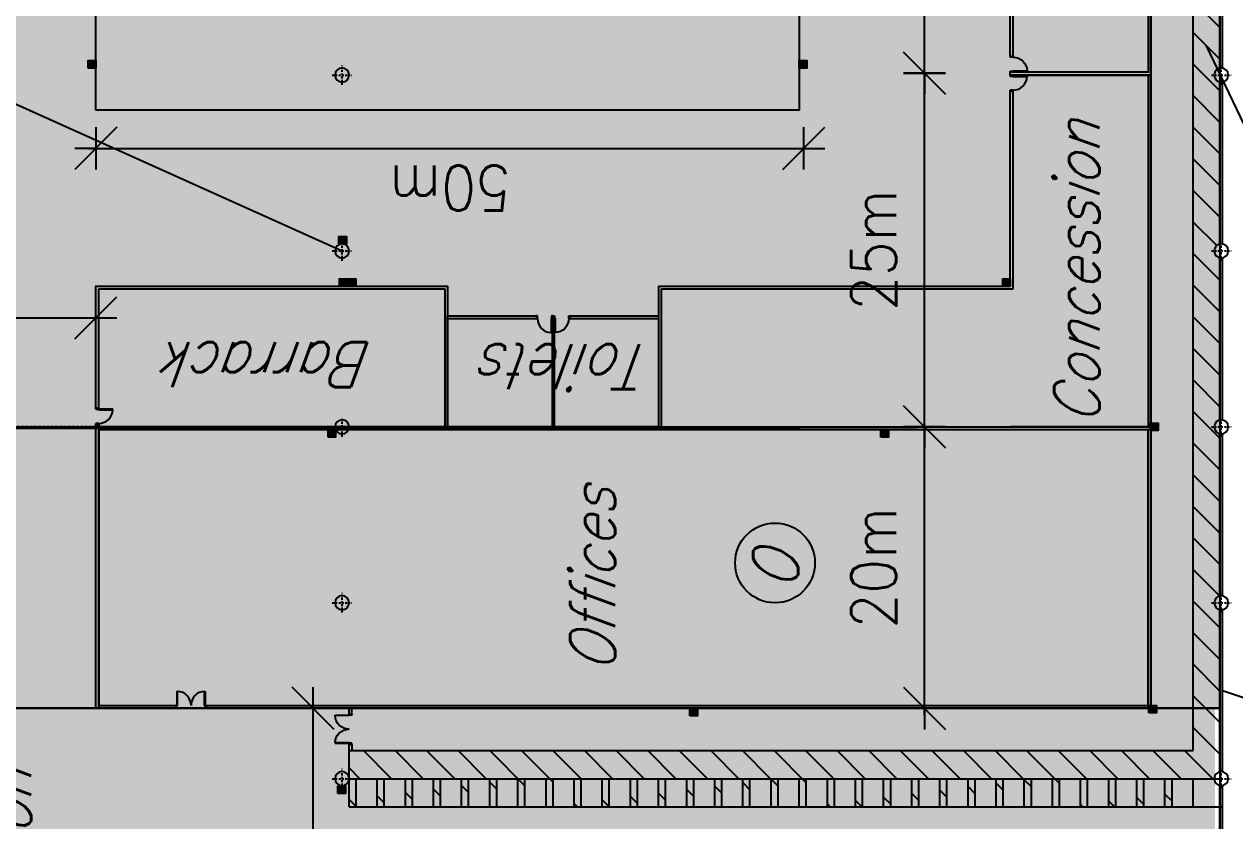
# Model space of a CAD drawing. Header units: millimetres. Extents: x -1 to 12300, y -1929 to 2470.
# Drawn here: x 7251.3 to 7337.4, y -1264.7 to -1208.1 of the extents above; entities that cross this region are included whole.
import ezdxf

# ---------------------------------------------------------------- set-up
doc = ezdxf.new("R2010")
doc.units = ezdxf.units.MM
doc.linetypes.add('DASHDOTBERNUZ', pattern=[0.8, 0.4, -0.2, 0, -0.2])
doc.linetypes.add('HIDDENBERNUZ', pattern=[0.3, 0.2, -0.1])
doc.layers.get('0').update_dxf_attribs({"color": 250})
for name, color, linetype in [('01A', 250, 'HIDDENBERNUZ'), ('01C', 250, 'Continuous'), ('01cotes', 200, 'Continuous'), ('01TXT', 250, 'Continuous'), ('01TXTINCENDIext', 7, 'Continuous'), ('01TXTINCENDIman', 7, 'Continuous'), ('01TXTmaterial', 31, 'Continuous'), ('05CPIL', 250, 'Continuous'), ('0Terminal', 250, 'Continuous'), ('_coberta', 7, 'Continuous'), ('espais terminal', 9, 'Continuous')]:
    doc.layers.add(name, color=color, linetype=linetype)
doc.layers.add('TR-AUX-OFICINES', color=9, linetype='Continuous', plot=False)
doc.styles.add('_FERROS', font='romans.shx', dxfattribs={"width": 0.9})
doc.styles.add('_PEGATINES', font='romans.shx', dxfattribs={"width": 0.9, "oblique": 20})
doc.dimstyles.new('_100PS1500', dxfattribs={"dimtxt": 3.2, "dimasz": 3, "dimexe": 0.18, "dimexo": 0.0625, "dimgap": 2, "dimtad": 1, "dimrnd": 0.01, "dimzin": 12, "dimdsep": 46, "dimtxsty": '_FERROS', "dimblk": 'OBLIQUE', "dimcen": 0.09, "dimdle": 0.5, "dimse1": 1, "dimse2": 1, "dimclrt": 7, "dimadec": 0, "dimazin": 0, "dimtfac": 1, "dimtix": 1, "dimtmove": 2, "dimatfit": 3, "dimldrblk": 'OBLIQUE', "dimfxl": 1, "dimtvp": 0.882353, "dimtolj": 1, "dimtzin": 0, "dimarcsym": 0})

# ---------------------------------------------------------------- blocks, each defined once
blk = doc.blocks.new('_Oblique')
for p, q in [((0, -0.5), (0, 0.5)), ((0, 0), (0.5, 0))]:
    blk.add_line(p, q)
at = {"layer": '01C', "color": 7, "linetype": 'ByBlock', "lineweight": -2}
blk.add_line((-0.5, -0.5), (0.5, 0.5), dxfattribs=at)
blk = doc.blocks.new('*D85')
at = {"layer": '01cotes', "color": 0, "lineweight": -2, "transparency": 16777216}
blk.add_line((7255.89, -1216.94), (7307.221, -1216.94), dxfattribs=at)
at = {"layer": 'DEFPOINTS', "color": 0, "transparency": 16777216}
for p in [(7256.39, -1216.94), (7306.721, -1216.94), (7306.721, -1216.94)]:
    blk.add_point(p, dxfattribs=at)
at = {"layer": '01cotes', "color": 0, "lineweight": -2, "transparency": 16777216, "xscale": 3, "yscale": 3, "zscale": 3, "rotation": 180}
blk.add_blockref('_Oblique', (7256.39, -1216.94), dxfattribs=at)
at = {"layer": '01cotes', "color": 0, "lineweight": -2, "transparency": 16777216, "xscale": 3, "yscale": 3, "zscale": 3}
blk.add_blockref('_Oblique', (7306.721, -1216.94), dxfattribs=at)
at = {"layer": '01cotes', "color": 7, "transparency": 16777216, "insert": (7281.556, -1219.763), "char_height": 3.2, "attachment_point": 5, "rotation": 180, "style": '_FERROS'}
blk.add_mtext('\\A1;50m', dxfattribs=at)
blk = doc.blocks.new('*D86')
at = {"layer": '01cotes', "color": 0, "lineweight": -2, "transparency": 16777216}
blk.add_line((7315.291, -1212.094), (7315.291, -1161.131), dxfattribs=at)
at = {"layer": 'DEFPOINTS', "color": 0, "transparency": 16777216}
for p in [(7315.291, -1161.631), (7315.291, -1161.631), (7315.291, -1211.594)]:
    blk.add_point(p, dxfattribs=at)
at = {"layer": '01cotes', "color": 0, "lineweight": -2, "transparency": 16777216, "xscale": 3, "yscale": 3, "zscale": 3}
for p, rotation in [((7315.291, -1161.631), 90), ((7315.291, -1211.594), 270)]:
    blk.add_blockref('_Oblique', p, dxfattribs=dict(at, rotation=rotation))
at = {"layer": '01cotes', "color": 7, "transparency": 16777216, "insert": (7311.691, -1186.612), "char_height": 3.2, "attachment_point": 5, "rotation": 90, "style": '_FERROS'}
blk.add_mtext('\\A1;50m', dxfattribs=at)
blk = doc.blocks.new('portadoble')
at = {"layer": '01C'}
for p, q in [((0, -0.2), (0, 0)), ((0, 0), (0.075, 0)), ((0.075, 0), (0.075, -0.2)), ((2.075, 0), (2.075, -0.2)), ((2.15, 0), (2.075, 0)), ((2.15, -0.2), (2.15, 0)), ((0.075, -0.2), (0, -0.2)), ((0.075, -1.2), (0.075, -0.2)), ((0.075, -0.2), (0.108, -0.2)), ((0.108, -0.2), (0.108, -1.2)), ((2.042, -0.2), (2.042, -1.2)), ((2.075, -0.2), (2.042, -0.2)), ((2.075, -1.2), (2.075, -0.2)), ((2.075, -0.2), (2.15, -0.2)), ((0.108, -1.2), (0.075, -1.2)), ((2.042, -1.2), (2.075, -1.2))]:
    blk.add_line(p, q, dxfattribs=at)
for centre, start, end in [((0.074, -0.2), 271.91919, 359.97816), ((2.076, -0.2), 180.02186, 268.08082)]:
    blk.add_arc(centre, 1.001, start, end, dxfattribs=at)
blk = doc.blocks.new('Porta')
at = {"layer": '01C'}
for p, q in [((0, 1.075), (0, 1)), ((0.2, 1.075), (0, 1.075)), ((0, 1), (0.2, 1)), ((0.2, 1), (0.2, 1.075)), ((0, 0.033), (-1, 0.033)), ((-1, 0.033), (-1, 0)), ((-1, 0), (0, 0)), ((0, 0), (0, 0.033)), ((0, 0), (0, -0.075)), ((0.2, 0), (0, 0)), ((0.2, -0.075), (0.2, 0)), ((0, -0.075), (0.2, -0.075))]:
    blk.add_line(p, q, dxfattribs=at)
blk.add_arc((0, -0.001), 1.001, 90.02186, 178.08082, dxfattribs=at)
blk = doc.blocks.new('A$C35032282')
at = {"layer": '01C'}
for p, q in [((-0.075, 7.895), (0.075, 7.895)), ((-7.5, 7.695), (-1.113, 7.695)), ((-0.075, 7.695), (0.075, 7.695)), ((-0.075, 7.695), (-0.075, 0)), ((0.075, 7.695), (0.075, 0)), ((1.113, 7.695), (7.5, 7.695))]:
    blk.add_line(p, q, dxfattribs=at)
for points in [[(1.113, 7.895), (7.5, 7.895), (7.5, 0), (-7.5, 0), (-7.5, 7.895), (-1.113, 7.895)], [(-0.075, 7.895), (0.075, 7.895)], [(-0.075, 7.695), (0.075, 7.695)]]:
    blk.add_lwpolyline(points, dxfattribs=at)
at = {"layer": '01C', "rotation": 89.99998887030172}
blk.add_blockref('Porta', (-0.113, 7.695), dxfattribs=at)
at = {"layer": '01C', "xscale": -1, "rotation": 269.9999888699887}
blk.add_blockref('Porta', (0.113, 7.695), dxfattribs=at)
at = {"layer": '01TXT', "style": '_PEGATINES', "oblique": 20, "width": 0.9}
blk.add_text('Toilets', height=3.2, rotation=180, dxfattribs=at).set_placement((7.116, 5.87))
blk = doc.blocks.new('_PIL0')
at = {"color": 3, "linetype": 'DASHDOTBERNUZ', "ltscale": 0.4}
for p, q in [((0.7, 0), (-0.7, 0)), ((0, -0.7), (0, 0.7))]:
    blk.add_line(p, q, dxfattribs=at)
blk.add_circle((0, 0), 0.5)
blk = doc.blocks.new('*D202')
at = {"layer": '01cotes', "color": 0, "lineweight": -2, "transparency": 16777216}
blk.add_line((7215.89, -1228.982), (7256.89, -1228.982), dxfattribs=at)
at = {"layer": 'DEFPOINTS', "color": 0, "transparency": 16777216}
for p in [(7216.39, -1228.982), (7256.39, -1228.982), (7256.39, -1228.982)]:
    blk.add_point(p, dxfattribs=at)
at = {"layer": '01cotes', "color": 0, "lineweight": -2, "transparency": 16777216, "xscale": 3, "yscale": 3, "zscale": 3, "rotation": 180}
blk.add_blockref('_Oblique', (7216.39, -1228.982), dxfattribs=at)
at = {"layer": '01cotes', "color": 0, "lineweight": -2, "transparency": 16777216, "xscale": 3, "yscale": 3, "zscale": 3}
blk.add_blockref('_Oblique', (7256.39, -1228.982), dxfattribs=at)
at = {"layer": '01cotes', "color": 7, "transparency": 16777216, "insert": (7236.39, -1232.582), "char_height": 3.2, "attachment_point": 5, "rotation": 180, "style": '_FERROS'}
blk.add_mtext('\\A1;40m', dxfattribs=at)
blk = doc.blocks.new('*D207')
at = {"layer": '01cotes', "color": 0, "lineweight": -2, "transparency": 16777216}
blk.add_line((7315.291, -1237.231), (7315.291, -1211.094), dxfattribs=at)
at = {"layer": 'DEFPOINTS', "color": 0, "transparency": 16777216}
for p in [(7315.291, -1211.594), (7315.291, -1211.594), (7315.291, -1236.731)]:
    blk.add_point(p, dxfattribs=at)
at = {"layer": '01cotes', "color": 0, "lineweight": -2, "transparency": 16777216, "xscale": 3, "yscale": 3, "zscale": 3}
for p, rotation in [((7315.291, -1211.594), 90), ((7315.291, -1236.731), 270)]:
    blk.add_blockref('_Oblique', p, dxfattribs=dict(at, rotation=rotation))
at = {"layer": '01cotes', "color": 7, "transparency": 16777216, "insert": (7311.691, -1224.162), "char_height": 3.2, "attachment_point": 5, "rotation": 90, "style": '_FERROS'}
blk.add_mtext('\\A1;25m', dxfattribs=at)
blk = doc.blocks.new('*D208')
at = {"layer": '01cotes', "color": 0, "lineweight": -2, "transparency": 16777216}
blk.add_line((7315.291, -1257.231), (7315.291, -1236.231), dxfattribs=at)
at = {"layer": 'DEFPOINTS', "color": 0, "transparency": 16777216}
for p in [(7315.291, -1236.731), (7315.291, -1236.731), (7315.291, -1256.731)]:
    blk.add_point(p, dxfattribs=at)
at = {"layer": '01cotes', "color": 0, "lineweight": -2, "transparency": 16777216, "xscale": 3, "yscale": 3, "zscale": 3}
for p, rotation in [((7315.291, -1236.731), 90), ((7315.291, -1256.731), 270)]:
    blk.add_blockref('_Oblique', p, dxfattribs=dict(at, rotation=rotation))
at = {"layer": '01cotes', "color": 7, "transparency": 16777216, "insert": (7311.691, -1246.731), "char_height": 3.2, "attachment_point": 5, "rotation": 90, "style": '_FERROS'}
blk.add_mtext('\\A1;20m', dxfattribs=at)
blk = doc.blocks.new('*D213')
at = {"layer": '01cotes', "color": 0, "lineweight": -2, "transparency": 16777216}
blk.add_line((7271.839, -1287.231), (7271.839, -1256.231), dxfattribs=at)
at = {"layer": 'DEFPOINTS', "color": 0, "transparency": 16777216}
for p in [(7271.839, -1256.731), (7271.839, -1256.731), (7271.839, -1286.731)]:
    blk.add_point(p, dxfattribs=at)
at = {"layer": '01cotes', "color": 0, "lineweight": -2, "transparency": 16777216, "xscale": 3, "yscale": 3, "zscale": 3}
for p, rotation in [((7271.839, -1256.731), 90), ((7271.839, -1286.731), 270)]:
    blk.add_blockref('_Oblique', p, dxfattribs=dict(at, rotation=rotation))
at = {"layer": '01cotes', "color": 7, "transparency": 16777216, "insert": (7268.239, -1271.731), "char_height": 3.2, "attachment_point": 5, "rotation": 90, "style": '_FERROS'}
blk.add_mtext('\\A1;30m', dxfattribs=at)
blk = doc.blocks.new('A$C39DC0D00')
at = {"layer": '01TXTINCENDIext'}
h = blk.add_hatch(color=7, dxfattribs=at)
h.dxf.hatch_style = 1
h.paths.add_polyline_path([(0.527, 0.537), (0, 0.537), (0, 0), (0.527, 0)])
h.paths.add_polyline_path([(0.51, 0.505), (0.51, 0.031, -0.414214), (0.496, 0.017), (0.031, 0.017, -0.414214), (0.017, 0.031), (0.017, 0.505, -0.414214), (0.031, 0.52), (0.496, 0.52, -0.414214)], flags=16)
h.paths.add_polyline_path([(0.355, 0.446), (0.339, 0.444), (0.335, 0.447), (0.331, 0.45), (0.324, 0.449), (0.316, 0.446), (0.311, 0.449), (0.31, 0.452), (0.292, 0.454), (0.275, 0.453), (0.271, 0.452), (0.271, 0.447), (0.268, 0.446), (0.268, 0.442), (0.275, 0.439), (0.277, 0.428), (0.284, 0.418, -0.120407), (0.329, 0.397, -0.22624), (0.334, 0.387), (0.334, 0.051, -0.414214), (0.32, 0.037), (0.207, 0.037, -0.414214), (0.192, 0.051), (0.192, 0.079), (0.169, 0.079), (0.166, 0.082), (0.166, 0.1), (0.172, 0.103), (0.172, 0.112), (0.17, 0.115), (0.17, 0.136), (0.172, 0.137), (0.172, 0.143), (0.167, 0.169), (0.16, 0.187), (0.141, 0.237), (0.128, 0.271), (0.121, 0.29), (0.116, 0.312), (0.112, 0.331), (0.112, 0.352), (0.115, 0.376), (0.118, 0.387), (0.126, 0.402), (0.137, 0.417), (0.148, 0.426), (0.163, 0.435), (0.178, 0.443), (0.197, 0.45), (0.218, 0.456), (0.236, 0.457), (0.248, 0.457), (0.248, 0.464), (0.277, 0.482), (0.308, 0.493), (0.331, 0.499), (0.333, 0.493), (0.324, 0.491), (0.286, 0.472), (0.283, 0.465), (0.293, 0.465), (0.311, 0.463), (0.328, 0.46), (0.348, 0.454), (0.353, 0.449)], flags=0)
h.paths.add_polyline_path([(0.252, 0.444), (0.252, 0.442), (0.249, 0.442), (0.246, 0.439), (0.246, 0.428), (0.238, 0.418, 0.110621), (0.197, 0.397, 0.22624), (0.192, 0.387), (0.192, 0.099), (0.188, 0.099), (0.185, 0.105), (0.185, 0.113), (0.187, 0.115), (0.187, 0.136), (0.185, 0.137), (0.184, 0.153), (0.181, 0.172), (0.172, 0.196), (0.16, 0.226), (0.144, 0.266), (0.131, 0.302), (0.125, 0.328), (0.125, 0.353), (0.127, 0.37), (0.133, 0.388), (0.144, 0.406), (0.162, 0.421), (0.182, 0.432), (0.205, 0.441), (0.219, 0.444)], flags=0)
h = blk.add_hatch(color=10, dxfattribs=at)
h.paths.add_polyline_path([(0.51, 0.505, 0.414214), (0.496, 0.52), (0.031, 0.52, 0.414214), (0.017, 0.505), (0.017, 0.031, 0.414214), (0.031, 0.017), (0.496, 0.017, 0.414214), (0.51, 0.031)])
h.paths.add_polyline_path([(0.116, 0.312), (0.112, 0.331), (0.112, 0.352), (0.115, 0.376), (0.118, 0.387), (0.126, 0.402), (0.137, 0.417), (0.148, 0.426), (0.163, 0.435), (0.178, 0.443), (0.197, 0.45), (0.218, 0.456), (0.236, 0.457), (0.248, 0.457), (0.248, 0.464), (0.277, 0.482), (0.308, 0.493), (0.331, 0.499), (0.333, 0.493), (0.324, 0.491), (0.286, 0.472), (0.283, 0.465), (0.293, 0.465), (0.311, 0.463), (0.328, 0.46), (0.348, 0.454), (0.353, 0.449), (0.355, 0.446), (0.339, 0.444), (0.335, 0.447), (0.331, 0.45), (0.324, 0.449), (0.316, 0.446), (0.311, 0.449), (0.31, 0.452), (0.292, 0.454), (0.275, 0.453), (0.271, 0.452), (0.271, 0.447), (0.268, 0.446), (0.268, 0.442), (0.275, 0.439), (0.277, 0.428), (0.284, 0.418, -0.120407), (0.329, 0.397, -0.22624), (0.334, 0.387), (0.334, 0.051, -0.414214), (0.32, 0.037), (0.207, 0.037, -0.414214), (0.192, 0.051), (0.192, 0.079), (0.169, 0.079), (0.166, 0.082), (0.166, 0.1), (0.172, 0.103), (0.172, 0.112), (0.17, 0.115), (0.17, 0.136), (0.172, 0.137), (0.172, 0.143), (0.167, 0.169), (0.16, 0.187), (0.141, 0.237), (0.128, 0.271), (0.121, 0.29)], flags=16)
h.paths.add_polyline_path([(0.125, 0.328), (0.125, 0.353), (0.127, 0.37), (0.133, 0.388), (0.144, 0.406), (0.162, 0.421), (0.182, 0.432), (0.205, 0.441), (0.219, 0.444), (0.252, 0.444), (0.252, 0.442), (0.249, 0.442), (0.246, 0.439), (0.246, 0.428), (0.238, 0.418, 0.110621), (0.197, 0.397, 0.22624), (0.192, 0.387), (0.192, 0.099), (0.188, 0.099), (0.185, 0.105), (0.185, 0.113), (0.187, 0.115), (0.187, 0.136), (0.185, 0.137), (0.184, 0.153), (0.181, 0.172), (0.172, 0.196), (0.16, 0.226), (0.144, 0.266), (0.131, 0.302)], flags=0)
h.paths.add_polyline_path([(0.192, 0.387, -0.22624), (0.197, 0.397, -0.110621), (0.238, 0.418), (0.246, 0.428), (0.246, 0.439), (0.249, 0.442), (0.252, 0.442), (0.252, 0.444), (0.219, 0.444), (0.205, 0.441), (0.182, 0.432), (0.162, 0.421), (0.144, 0.406), (0.133, 0.388), (0.127, 0.37), (0.125, 0.353), (0.125, 0.328), (0.131, 0.302), (0.144, 0.266), (0.16, 0.226), (0.172, 0.196), (0.181, 0.172), (0.184, 0.153), (0.185, 0.137), (0.187, 0.136), (0.187, 0.115), (0.185, 0.113), (0.185, 0.105), (0.188, 0.099), (0.192, 0.099)], flags=0)
h = blk.add_hatch(color=255, dxfattribs=at)
h.paths.add_polyline_path([(0.334, 0.387, 0.22624), (0.329, 0.397, 0.120407), (0.284, 0.418), (0.277, 0.428), (0.275, 0.439), (0.268, 0.442), (0.268, 0.446), (0.271, 0.447), (0.271, 0.452), (0.275, 0.453), (0.292, 0.454), (0.31, 0.452), (0.311, 0.449), (0.316, 0.446), (0.324, 0.449), (0.331, 0.45), (0.335, 0.447), (0.339, 0.444), (0.355, 0.446), (0.353, 0.449), (0.348, 0.454), (0.328, 0.46), (0.311, 0.463), (0.293, 0.465), (0.283, 0.465), (0.286, 0.472), (0.324, 0.491), (0.333, 0.493), (0.331, 0.499), (0.308, 0.493), (0.277, 0.482), (0.248, 0.464), (0.248, 0.457), (0.236, 0.457), (0.218, 0.456), (0.197, 0.45), (0.178, 0.443), (0.163, 0.435), (0.148, 0.426), (0.137, 0.417), (0.126, 0.402), (0.118, 0.387), (0.115, 0.376), (0.112, 0.352), (0.112, 0.331), (0.116, 0.312), (0.121, 0.29), (0.128, 0.271), (0.141, 0.237), (0.16, 0.187), (0.167, 0.169), (0.172, 0.143), (0.172, 0.137), (0.17, 0.136), (0.17, 0.115), (0.172, 0.112), (0.172, 0.103), (0.166, 0.1), (0.166, 0.082), (0.169, 0.079), (0.192, 0.079), (0.192, 0.051, 0.414214), (0.207, 0.037), (0.32, 0.037, 0.414214), (0.334, 0.051)])
h.paths.add_polyline_path([(0.192, 0.099), (0.188, 0.099), (0.185, 0.105), (0.185, 0.113), (0.187, 0.115), (0.187, 0.136), (0.185, 0.137), (0.184, 0.153), (0.181, 0.172), (0.172, 0.196), (0.16, 0.226), (0.144, 0.266), (0.131, 0.302), (0.125, 0.328), (0.125, 0.353), (0.127, 0.37), (0.133, 0.388), (0.144, 0.406), (0.162, 0.421), (0.182, 0.432), (0.205, 0.441), (0.219, 0.444), (0.252, 0.444), (0.252, 0.442), (0.249, 0.442), (0.246, 0.439), (0.246, 0.428), (0.238, 0.418, 0.110621), (0.197, 0.397, 0.22624), (0.192, 0.387)], flags=16)
blk.add_hatch(color=10, dxfattribs=at).paths.add_polyline_path([(0.192, 0.387, -0.22624), (0.197, 0.397, -0.110621), (0.238, 0.418), (0.246, 0.428), (0.246, 0.439), (0.249, 0.442), (0.252, 0.442), (0.252, 0.444), (0.219, 0.444), (0.205, 0.441), (0.182, 0.432), (0.162, 0.421), (0.144, 0.406), (0.133, 0.388), (0.127, 0.37), (0.125, 0.353), (0.125, 0.328), (0.131, 0.302), (0.144, 0.266), (0.16, 0.226), (0.172, 0.196), (0.181, 0.172), (0.184, 0.153), (0.185, 0.137), (0.187, 0.136), (0.187, 0.115), (0.185, 0.113), (0.185, 0.105), (0.188, 0.099), (0.192, 0.099)])
at = {"layer": '01TXTINCENDIext', "color": 255}
for p, q in [((0.017, 0.031), (0.017, 0.505)), ((0.031, 0.52), (0.496, 0.52)), ((0.496, 0.017), (0.031, 0.017)), ((0.51, 0.505), (0.51, 0.031))]:
    blk.add_line(p, q, dxfattribs=at)
at = {"layer": '01TXTINCENDIext', "color": 7}
blk.add_lwpolyline([(0, 0.537), (0.527, 0.537), (0.527, 0), (0, 0)], close=True, dxfattribs=at)
at = {"layer": '01TXTINCENDIext', "color": 255}
for points in [[(0.284, 0.418), (0.277, 0.428), (0.275, 0.439), (0.268, 0.442), (0.268, 0.446), (0.271, 0.447), (0.271, 0.452), (0.275, 0.453), (0.292, 0.454), (0.31, 0.452), (0.311, 0.449), (0.316, 0.446), (0.324, 0.449), (0.331, 0.45), (0.335, 0.447), (0.339, 0.444), (0.355, 0.446), (0.353, 0.449), (0.348, 0.454), (0.328, 0.46), (0.311, 0.463), (0.293, 0.465), (0.283, 0.465), (0.286, 0.472), (0.324, 0.491), (0.333, 0.493), (0.331, 0.499), (0.308, 0.493), (0.277, 0.482), (0.248, 0.464), (0.248, 0.457), (0.236, 0.457), (0.218, 0.456), (0.197, 0.45), (0.178, 0.443), (0.163, 0.435), (0.148, 0.426), (0.137, 0.417), (0.126, 0.402), (0.118, 0.387), (0.115, 0.376), (0.112, 0.352), (0.112, 0.331), (0.116, 0.312), (0.121, 0.29), (0.128, 0.271), (0.141, 0.237), (0.16, 0.187), (0.167, 0.169), (0.172, 0.143), (0.172, 0.137), (0.17, 0.136), (0.17, 0.115), (0.172, 0.112), (0.172, 0.103), (0.166, 0.1), (0.166, 0.082), (0.169, 0.079), (0.192, 0.079)], [(0.192, 0.099), (0.188, 0.099), (0.185, 0.105), (0.185, 0.113), (0.187, 0.115), (0.187, 0.136), (0.185, 0.137), (0.184, 0.153), (0.181, 0.172), (0.172, 0.196), (0.16, 0.226), (0.144, 0.266), (0.131, 0.302), (0.125, 0.328), (0.125, 0.353), (0.127, 0.37), (0.133, 0.388), (0.144, 0.406), (0.162, 0.421), (0.182, 0.432), (0.205, 0.441), (0.219, 0.444), (0.252, 0.444), (0.252, 0.442), (0.249, 0.442), (0.246, 0.439), (0.246, 0.428), (0.238, 0.418)], [(0.192, 0.387), (0.192, 0.099)]]:
    blk.add_lwpolyline(points, dxfattribs=at)
blk.add_lwpolyline([(0.192, 0.079), (0.192, 0.051, 0.414214), (0.207, 0.037), (0.32, 0.037, 0.414214), (0.334, 0.051), (0.334, 0.387)], format="xyb", dxfattribs=at)
for centre, radius, start, end in [((0.031, 0.505), 0.0144, 90, 180), ((0.031, 0.031), 0.0144, 180, 270), ((0.205, 0.387), 0.0128, 129.00802, 180), ((0.263, 0.315), 0.105, 103.75823, 129.00802), ((0.263, 0.315), 0.105, 50.99198, 78.4551), ((0.321, 0.387), 0.0128, 0, 50.99198), ((0.496, 0.505), 0.0144, 0, 90), ((0.496, 0.031), 0.0144, 270, 0)]:
    blk.add_arc(centre, radius, start, end, dxfattribs=at)
blk = doc.blocks.new('MANGERA')
at = {"layer": '01TXTINCENDIext'}
h = blk.add_hatch(color=7, dxfattribs=at)
h.dxf.hatch_style = 1
h.paths.add_polyline_path([(0.527, 0.537), (0, 0.537), (0, 0), (0.527, 0)])
h.paths.add_polyline_path([(0.031, 0.52), (0.496, 0.52, -0.414214), (0.51, 0.505), (0.51, 0.031, -0.414214), (0.496, 0.017), (0.031, 0.017, -0.414214), (0.017, 0.031), (0.017, 0.505, -0.414214)], flags=16)
h.paths.add_polyline_path([(0.101, 0.49), (0.105, 0.49), (0.105, 0.204), (0.101, 0.204)], flags=0)
h.paths.add_polyline_path([(0.147, 0.477), (0.147, 0.179, -1), (0.119, 0.179), (0.119, 0.477, -1)], flags=0)
h.paths.add_polyline_path([(0.186, 0.477), (0.186, 0.203, -1), (0.158, 0.203), (0.158, 0.477, -1)], flags=0)
h.paths.add_polyline_path([(0.224, 0.477), (0.224, 0.203, -1), (0.196, 0.203), (0.196, 0.477, -1)], flags=0)
h.paths.add_polyline_path([(0.262, 0.477), (0.262, 0.203, -1), (0.234, 0.203), (0.234, 0.477, -1)], flags=0)
h.paths.add_polyline_path([(0.3, 0.477), (0.3, 0.203, -1), (0.272, 0.203), (0.272, 0.477, -1)], flags=0)
h.paths.add_polyline_path([(0.311, 0.49), (0.315, 0.49), (0.315, 0.352), (0.367, 0.352, -25.210419), (0.367, 0.345), (0.315, 0.345), (0.315, 0.204), (0.311, 0.204)], flags=0)
h.paths.add_polyline_path([(0.114, 0.157), (0.152, 0.157), (0.152, 0.148), (0.114, 0.148)], flags=0)
h.paths.add_polyline_path([(0.403, 0.381), (0.403, 0.352), (0.373, 0.352, -0.36031)], flags=0)
h.paths.add_polyline_path([(0.118, 0.147), (0.148, 0.147), (0.148, 0.118), (0.118, 0.118)], flags=0)
h.paths.add_polyline_path([(0.373, 0.345), (0.403, 0.345), (0.403, 0.316, -0.36031)], flags=0)
h.paths.add_polyline_path([(0.409, 0.381, -0.36031), (0.438, 0.352), (0.409, 0.352)], flags=0)
h.paths.add_polyline_path([(0.113, 0.115), (0.153, 0.115), (0.153, 0.106), (0.113, 0.106)], flags=0)
h.paths.add_polyline_path([(0.409, 0.345), (0.438, 0.345, -0.36031), (0.409, 0.316)], flags=0)
h.paths.add_polyline_path([(0.118, 0.101), (0.148, 0.101), (0.143, 0.066), (0.125, 0.066)], flags=0)
h.paths.add_polyline_path([(0.127, 0.063), (0.139, 0.063), (0.139, 0.053), (0.127, 0.053)], flags=0)
h = blk.add_hatch(color=10, dxfattribs=at)
h.paths.add_polyline_path([(0.031, 0.52, 0.414214), (0.017, 0.505), (0.017, 0.031, 0.414214), (0.031, 0.017), (0.496, 0.017, 0.414214), (0.51, 0.031), (0.51, 0.505, 0.414214), (0.496, 0.52)])
h.paths.add_polyline_path([(0.367, 0.345), (0.315, 0.345), (0.315, 0.204), (0.311, 0.204), (0.311, 0.49), (0.315, 0.49), (0.315, 0.352), (0.367, 0.352, -25.210419)], flags=16)
h.paths.add_polyline_path([(0.409, 0.381, -0.36031), (0.438, 0.352), (0.409, 0.352)], flags=0)
h.paths.add_polyline_path([(0.403, 0.381), (0.403, 0.352), (0.373, 0.352, -0.36031)], flags=0)
h.paths.add_polyline_path([(0.438, 0.345, -0.36031), (0.409, 0.316), (0.409, 0.345)], flags=0)
h.paths.add_polyline_path([(0.403, 0.345), (0.403, 0.316, -0.36031), (0.373, 0.345)], flags=0)
h.paths.add_polyline_path([(0.3, 0.203, -1), (0.272, 0.203), (0.272, 0.477, -1), (0.3, 0.477)], flags=16)
h.paths.add_polyline_path([(0.262, 0.203, -1), (0.234, 0.203), (0.234, 0.477, -1), (0.262, 0.477)], flags=16)
h.paths.add_polyline_path([(0.224, 0.203, -1), (0.196, 0.203), (0.196, 0.477, -1), (0.224, 0.477)], flags=16)
h.paths.add_polyline_path([(0.186, 0.203, -1), (0.158, 0.203), (0.158, 0.477, -1), (0.186, 0.477)], flags=16)
h.paths.add_polyline_path([(0.147, 0.179, -1), (0.119, 0.179), (0.119, 0.477, -1), (0.147, 0.477)], flags=16)
h.paths.add_polyline_path([(0.105, 0.204), (0.101, 0.204), (0.101, 0.49), (0.105, 0.49)], flags=16)
h.paths.add_polyline_path([(0.152, 0.157), (0.152, 0.148), (0.114, 0.148), (0.114, 0.157)], flags=16)
h.paths.add_polyline_path([(0.148, 0.147), (0.148, 0.118), (0.118, 0.118), (0.118, 0.147)], flags=16)
h.paths.add_polyline_path([(0.153, 0.115), (0.153, 0.106), (0.113, 0.106), (0.113, 0.115)], flags=16)
h.paths.add_polyline_path([(0.148, 0.101), (0.143, 0.066), (0.125, 0.066), (0.118, 0.101)], flags=16)
h.paths.add_polyline_path([(0.139, 0.063), (0.139, 0.053), (0.127, 0.053), (0.127, 0.063)], flags=16)
h = blk.add_hatch(color=7, dxfattribs=at)
h.dxf.hatch_style = 1
h.paths.add_polyline_path([(0.147, 0.477, 1), (0.119, 0.477), (0.119, 0.179, 1), (0.147, 0.179)])
h.paths.add_polyline_path([(0.186, 0.477, 1), (0.158, 0.477), (0.158, 0.203, 1), (0.186, 0.203)])
h.paths.add_polyline_path([(0.224, 0.477, 1), (0.196, 0.477), (0.196, 0.203, 1), (0.224, 0.203)])
h.paths.add_polyline_path([(0.262, 0.477, 1), (0.234, 0.477), (0.234, 0.203, 1), (0.262, 0.203)])
h.paths.add_polyline_path([(0.3, 0.477, 1), (0.272, 0.477), (0.272, 0.203, 1), (0.3, 0.203)])
h.paths.add_polyline_path([(0.105, 0.49), (0.101, 0.49), (0.101, 0.204), (0.105, 0.204)])
h.paths.add_polyline_path([(0.315, 0.49), (0.311, 0.49), (0.311, 0.204), (0.315, 0.204)])
h.paths.add_polyline_path([(0.367, 0.352), (0.315, 0.352), (0.315, 0.345), (0.367, 0.345, 25.210419)])
h.paths.add_polyline_path([(0.373, 0.345), (0.403, 0.345), (0.403, 0.316, -0.36031)], flags=16)
h.paths.add_polyline_path([(0.373, 0.352, -0.36031), (0.403, 0.381), (0.403, 0.352)], flags=16)
h.paths.add_polyline_path([(0.409, 0.345), (0.438, 0.345, -0.36031), (0.409, 0.316)], flags=16)
h.paths.add_polyline_path([(0.409, 0.352), (0.409, 0.381, -0.36031), (0.438, 0.352)], flags=16)
h.paths.add_polyline_path([(0.152, 0.157), (0.114, 0.157), (0.114, 0.148), (0.152, 0.148)])
h.paths.add_polyline_path([(0.148, 0.147), (0.118, 0.147), (0.118, 0.118), (0.148, 0.118)])
h.paths.add_polyline_path([(0.153, 0.115), (0.113, 0.115), (0.113, 0.106), (0.153, 0.106)])
h.paths.add_polyline_path([(0.148, 0.101), (0.118, 0.101), (0.125, 0.066), (0.143, 0.066)])
h.paths.add_polyline_path([(0.139, 0.063), (0.127, 0.063), (0.127, 0.053), (0.139, 0.053)])
at = {"layer": '01TXTINCENDIext', "color": 255}
for p, q in [((0.017, 0.031), (0.017, 0.505)), ((0.031, 0.52), (0.496, 0.52)), ((0.496, 0.017), (0.031, 0.017)), ((0.367, 0.352), (0.315, 0.352)), ((0.367, 0.345), (0.315, 0.345)), ((0.403, 0.352), (0.373, 0.352)), ((0.403, 0.345), (0.373, 0.345)), ((0.403, 0.381), (0.403, 0.352)), ((0.403, 0.345), (0.403, 0.316)), ((0.409, 0.381), (0.409, 0.352)), ((0.438, 0.352), (0.409, 0.352)), ((0.409, 0.345), (0.409, 0.316)), ((0.438, 0.345), (0.409, 0.345)), ((0.51, 0.505), (0.51, 0.031))]:
    blk.add_line(p, q, dxfattribs=at)
at = {"layer": '01TXTINCENDIext', "color": 7}
blk.add_lwpolyline([(0, 0.537), (0.527, 0.537), (0.527, 0), (0, 0)], close=True, dxfattribs=at)
at = {"layer": '01TXTINCENDIext', "color": 255}
for points in [[(0.101, 0.49), (0.105, 0.49), (0.105, 0.204), (0.101, 0.204)], [(0.113, 0.115), (0.153, 0.115), (0.153, 0.106), (0.113, 0.106)], [(0.114, 0.157), (0.152, 0.157), (0.152, 0.148), (0.114, 0.148)], [(0.118, 0.147), (0.148, 0.147), (0.148, 0.118), (0.118, 0.118)], [(0.118, 0.101), (0.148, 0.101), (0.143, 0.066), (0.125, 0.066)], [(0.127, 0.063), (0.139, 0.063), (0.139, 0.053), (0.127, 0.053)], [(0.311, 0.49), (0.315, 0.49), (0.315, 0.204), (0.311, 0.204)]]:
    blk.add_lwpolyline(points, close=True, dxfattribs=at)
for points in [[(0.119, 0.179), (0.119, 0.477)], [(0.147, 0.477), (0.147, 0.179)], [(0.158, 0.203), (0.158, 0.477)], [(0.186, 0.477), (0.186, 0.203)], [(0.196, 0.203), (0.196, 0.477)], [(0.224, 0.477), (0.224, 0.203)], [(0.234, 0.203), (0.234, 0.477)], [(0.262, 0.477), (0.262, 0.203)], [(0.272, 0.203), (0.272, 0.477)], [(0.3, 0.477), (0.3, 0.203)]]:
    blk.add_lwpolyline(points, dxfattribs=at)
for centre, radius, start, end in [((0.031, 0.505), 0.0144, 90, 180), ((0.031, 0.031), 0.0144, 180, 270), ((0.133, 0.477), 0.0139, 0, 180), ((0.133, 0.179), 0.0139, 180, 0), ((0.172, 0.477), 0.0139, 0, 180), ((0.172, 0.203), 0.0139, 180, 0), ((0.21, 0.477), 0.0139, 0, 180), ((0.21, 0.203), 0.0139, 180, 0), ((0.248, 0.477), 0.0139, 0, 180), ((0.248, 0.203), 0.0139, 180, 0), ((0.286, 0.477), 0.0139, 0, 180), ((0.286, 0.203), 0.0139, 180, 0), ((0.406, 0.348), 0.0384, 184.54302, 175.45698), ((0.406, 0.348), 0.0325, 95.37079, 174.62921), ((0.406, 0.348), 0.0325, 185.37079, 264.62921), ((0.406, 0.348), 0.0325, 5.37079, 84.62921), ((0.406, 0.348), 0.0325, 275.37079, 354.62921), ((0.496, 0.505), 0.0144, 0, 90), ((0.496, 0.031), 0.0144, 270, 0)]:
    blk.add_arc(centre, radius, start, end, dxfattribs=at)
blk = doc.blocks.new('PULSADOR')
at = {"layer": '01TXTINCENDIext'}
h = blk.add_hatch(color=10, dxfattribs=at)
h.paths.add_polyline_path([(0.527, 0.537), (0, 0.537), (0, 0), (0.527, 0)])
h.paths.add_polyline_path([(0.031, 0.52), (0.496, 0.52, -0.414214), (0.51, 0.505), (0.51, 0.031, -0.414214), (0.496, 0.017), (0.031, 0.017, -0.414214), (0.017, 0.031), (0.017, 0.505, -0.414214)], flags=16)
h.paths.add_polyline_path([(0.434, 0.268, -1), (0.094, 0.268, -1)], flags=0)
h.paths.add_polyline_path([(0.339, 0.268, -1), (0.189, 0.268, -1)], flags=0)
h = blk.add_hatch(color=7, dxfattribs=at)
h.dxf.hatch_style = 1
h.paths.add_polyline_path([(0.51, 0.505, 0.414214), (0.496, 0.52), (0.031, 0.52, 0.414214), (0.017, 0.505), (0.017, 0.031, 0.414214), (0.031, 0.017), (0.496, 0.017, 0.414214), (0.51, 0.031)])
h.paths.add_polyline_path([(0.434, 0.268, -1), (0.094, 0.268, -1)], flags=16)
h.paths.add_polyline_path([(0.339, 0.268, -1), (0.189, 0.268, -1)], flags=0)
h = blk.add_hatch(color=7, dxfattribs=at)
h.dxf.hatch_style = 1
h.paths.add_polyline_path([(0.339, 0.268, 1), (0.189, 0.268, 1)])
at = {"layer": '01TXTINCENDIext', "color": 255}
for p, q in [((0.017, 0.031), (0.017, 0.505)), ((0.496, 0.017), (0.031, 0.017)), ((0.51, 0.505), (0.51, 0.031))]:
    blk.add_line(p, q, dxfattribs=at)
at = {"layer": '01TXTINCENDIext', "color": 7}
blk.add_lwpolyline([(0, 0.537), (0.527, 0.537), (0.527, 0), (0, 0)], close=True, dxfattribs=at)
for radius in [0.17, 0.075]:
    blk.add_circle((0.264, 0.268), radius, dxfattribs=at)
at = {"layer": '01TXTINCENDIext', "color": 255}
for centre, start, end in [((0.031, 0.505), 90, 180), ((0.031, 0.031), 180, 270), ((0.496, 0.505), 0, 90), ((0.496, 0.031), 270, 0)]:
    blk.add_arc(centre, 0.0144, start, end, dxfattribs=at)

msp = doc.modelspace()

# ---------------------------------------------------------------- hatches: boundary and pattern name
at = {"layer": '01C'}
h = msp.add_hatch(dxfattribs=at)
h.set_pattern_fill('ANSI31', color=256, scale=0.5)
h.set_pattern_definition([(135, (8442.9877, 5937.7986), (-1.122532, -1.122532), [])])
h.paths.add_polyline_path([(7298.89, -1259.731), (7298.89, -1261.731), (7286.39, -1261.731), (7286.39, -1259.731)])
h.paths.add_polyline_path([(7334.39, -1227.181), (7336.29, -1227.181), (7336.29, -1236.241, 0.356394), (7335.89, -1236.731, 0.356394), (7336.29, -1237.221), (7336.29, -1241.809), (7334.39, -1241.809)])
h.paths.add_polyline_path([(7334.39, -1201.939), (7336.29, -1201.939), (7336.29, -1211.241, 0.356394), (7335.89, -1211.731, 0.356394), (7336.29, -1212.221), (7336.29, -1223.741, 0.356394), (7335.89, -1224.231, 0.356394), (7336.29, -1224.721), (7336.29, -1227.181), (7334.39, -1227.181)])
h.paths.add_polyline_path([(7334.39, -1190.354), (7336.29, -1190.354), (7336.29, -1198.741, 0.356394), (7335.89, -1199.231, 0.356394), (7336.29, -1199.721), (7336.29, -1201.939), (7334.39, -1201.939)])
h.paths.add_polyline_path([(7334.39, -1186.731), (7335.89, -1186.731, 0.356394), (7336.29, -1187.221), (7336.29, -1190.354), (7334.39, -1190.354)])
h.paths.add_polyline_path([(7334.39, -1241.809), (7336.29, -1241.809), (7336.29, -1248.741, 0.356394), (7335.89, -1249.231, 0.356394), (7336.29, -1249.721), (7336.29, -1257.634), (7334.39, -1257.634)])
h.paths.add_polyline_path([(7328.89, -1259.731), (7334.39, -1259.731), (7334.39, -1257.634), (7336.29, -1257.634), (7336.29, -1261.241, 0.356394), (7335.89, -1261.731), (7335.69, -1261.731), (7328.89, -1261.731)])
h.paths.add_polyline_path([(7298.89, -1259.731), (7328.89, -1259.731), (7328.89, -1261.731), (7298.89, -1261.731)])
h.paths.add_polyline_path([(7274.39, -1259.731), (7286.39, -1259.731), (7286.39, -1261.731), (7274.39, -1261.731)])
h.paths.add_polyline_path([(7332.39, -1261.731), (7332.89, -1261.731), (7332.89, -1263.731), (7332.39, -1263.731)])
h.paths.add_polyline_path([(7330.39, -1261.731), (7330.89, -1261.731), (7330.89, -1263.731), (7330.39, -1263.731)])
h.paths.add_polyline_path([(7328.39, -1261.731), (7328.89, -1261.731), (7328.89, -1263.731), (7328.39, -1263.731)])
h.paths.add_polyline_path([(7326.39, -1261.731), (7326.89, -1261.731), (7326.89, -1263.731), (7326.39, -1263.731)])
h.paths.add_polyline_path([(7324.39, -1261.731), (7324.89, -1261.731), (7324.89, -1263.731), (7324.39, -1263.731)])
h.paths.add_polyline_path([(7322.39, -1261.731), (7322.89, -1261.731), (7322.89, -1263.731), (7322.39, -1263.731)])
h.paths.add_polyline_path([(7320.39, -1261.731), (7320.89, -1261.731), (7320.89, -1263.731), (7320.39, -1263.731)])
h.paths.add_polyline_path([(7318.39, -1261.731), (7318.89, -1261.731), (7318.89, -1263.731), (7318.39, -1263.731)])
h.paths.add_polyline_path([(7316.39, -1261.731), (7316.89, -1261.731), (7316.89, -1263.731), (7316.39, -1263.731)])
h.paths.add_polyline_path([(7314.39, -1261.731), (7314.89, -1261.731), (7314.89, -1263.731), (7314.39, -1263.731)])
h.paths.add_polyline_path([(7312.39, -1261.731), (7312.89, -1261.731), (7312.89, -1263.731), (7312.39, -1263.731)])
h.paths.add_polyline_path([(7310.39, -1261.731), (7310.89, -1261.731), (7310.89, -1263.731), (7310.39, -1263.731)])
h.paths.add_polyline_path([(7308.39, -1261.731), (7308.89, -1261.731), (7308.89, -1263.731), (7308.39, -1263.731)])
h.paths.add_polyline_path([(7306.39, -1261.731), (7306.89, -1261.731), (7306.89, -1263.731), (7306.39, -1263.731)])
h.paths.add_polyline_path([(7304.39, -1261.731), (7304.89, -1261.731), (7304.89, -1263.731), (7304.39, -1263.731)])
h.paths.add_polyline_path([(7302.39, -1261.731), (7302.89, -1261.731), (7302.89, -1263.731), (7302.39, -1263.731)])
h.paths.add_polyline_path([(7300.39, -1261.731), (7300.89, -1261.731), (7300.89, -1263.731), (7300.39, -1263.731)])
h.paths.add_polyline_path([(7298.39, -1261.731), (7298.89, -1261.731), (7298.89, -1263.731), (7298.39, -1263.731)])
h.paths.add_polyline_path([(7296.39, -1261.731), (7296.89, -1261.731), (7296.89, -1263.731), (7296.39, -1263.731)])
h.paths.add_polyline_path([(7294.39, -1261.731), (7294.89, -1261.731), (7294.89, -1263.731), (7294.39, -1263.731)])
h.paths.add_polyline_path([(7292.39, -1261.731), (7292.89, -1261.731), (7292.89, -1263.731), (7292.39, -1263.731)])
h.paths.add_polyline_path([(7290.39, -1261.731), (7290.89, -1261.731), (7290.89, -1263.731), (7290.39, -1263.731)])
h.paths.add_polyline_path([(7288.39, -1261.731), (7288.89, -1261.731), (7288.89, -1263.731), (7288.39, -1263.731)])
h.paths.add_polyline_path([(7286.39, -1261.731), (7286.89, -1261.731), (7286.89, -1263.731), (7286.39, -1263.731)])
h.paths.add_polyline_path([(7284.39, -1261.731), (7284.89, -1261.731), (7284.89, -1263.731), (7284.39, -1263.731)])
h.paths.add_polyline_path([(7282.39, -1261.731), (7282.89, -1261.731), (7282.89, -1263.731), (7282.39, -1263.731)])
h.paths.add_polyline_path([(7280.39, -1261.731), (7280.89, -1261.731), (7280.89, -1263.731), (7280.39, -1263.731)])
h.paths.add_polyline_path([(7278.39, -1261.731), (7278.89, -1261.731), (7278.89, -1263.731), (7278.39, -1263.731)])
h.paths.add_polyline_path([(7276.39, -1261.731), (7276.89, -1261.731), (7276.89, -1263.731), (7276.39, -1263.731)])
h.paths.add_polyline_path([(7274.39, -1261.731), (7274.89, -1261.731), (7274.89, -1263.731), (7274.39, -1263.731)])
at = {"layer": 'espais terminal'}
h = msp.add_hatch(color=8, dxfattribs=at)
h.dxf.hatch_style = 1
h.paths.add_polyline_path([(7136.39, -1161.631), (7136.39, -1256.731), (7141.39, -1256.731), (7141.39, -1161.631)])
h.paths.add_polyline_path([(7331.39, -1161.631), (7331.39, -1256.731), (7336.29, -1256.731), (7336.29, -1161.631)])
h = msp.add_hatch(color=4, dxfattribs=at)
h.dxf.hatch_style = 1
h.paths.add_polyline_path([(7200.19, -1161.831), (7200.19, -1161.631), (7151.39, -1161.631), (7151.39, -1211.731), (7141.39, -1211.731), (7141.39, -1236.731), (7216.19, -1236.731), (7256.59, -1236.731), (7331.39, -1236.931), (7331.39, -1161.631), (7285.177, -1161.631), (7285.177, -1171.531), (7272.59, -1171.531), (7272.59, -1161.831)])
h = msp.add_hatch(color=9, dxfattribs=at)
h.dxf.hatch_style = 1
h.paths.add_polyline_path([(7256.59, -1236.852), (7256.59, -1256.731), (7331.39, -1256.731), (7331.39, -1236.931)])
h.paths.add_polyline_path([(7141.39, -1236.731), (7141.39, -1256.731), (7216.19, -1256.731), (7216.19, -1236.81)])
h = msp.add_hatch(color=2, dxfattribs=at)
h.dxf.hatch_style = 1
h.paths.add_polyline_path([(7216.19, -1236.81), (7216.19, -1256.731), (7256.59, -1256.731), (7256.59, -1236.852)])
h = msp.add_hatch(color=30, dxfattribs=at)
h.dxf.hatch_style = 1
h.paths.add_polyline_path([(7136.054, -1255.123), (7136.054, -1285.123), (7335.954, -1285.123), (7335.954, -1255.123)])

# ---------------------------------------------------------------- linework, layer by layer
at = {"layer": '01A'}
for p, q in [((7256.39, -1236.731), (7216.39, -1236.731)), ((7216.39, -1256.731), (7256.39, -1256.731))]:
    msp.add_line(p, q, dxfattribs=at)
at = {"layer": '01C'}
for p, q in [((7334.39, -1259.731), (7334.39, -1186.731)), ((7321.59, -1211.806), (7321.59, -1211.731)), ((7331.19, -1211.731), (7331.19, -1236.731)), ((7321.59, -1226.931), (7321.59, -1212.806)), ((7256.59, -1226.931), (7281.19, -1226.931)), ((7256.59, -1235.482), (7256.59, -1226.931)), ((7281.19, -1226.931), (7281.19, -1236.731)), ((7296.39, -1226.731), (7296.39, -1228.836)), ((7296.59, -1226.931), (7321.59, -1226.931)), ((7296.59, -1236.731), (7296.59, -1226.931)), ((7256.59, -1236.557), (7256.59, -1236.731)), ((7256.39, -1236.731), (7331.39, -1236.731)), ((7256.39, -1256.731), (7256.39, -1236.731)), ((7331.39, -1236.731), (7331.39, -1256.731)), ((7256.39, -1256.731), (7262.153, -1256.731)), ((7264.153, -1256.731), (7331.39, -1256.731)), ((7274.39, -1257.211), (7274.39, -1256.731)), ((7274.59, -1257.136), (7274.59, -1256.731)), ((7274.39, -1259.731), (7274.39, -1259.211)), ((7274.39, -1259.731), (7334.39, -1259.731)), ((7274.39, -1263.731), (7274.39, -1259.731)), ((7274.59, -1259.286), (7274.59, -1259.731)), ((7274.39, -1261.731), (7336.39, -1261.731)), ((7274.89, -1263.731), (7274.89, -1261.731)), ((7276.39, -1263.731), (7276.39, -1261.731)), ((7276.89, -1263.731), (7276.89, -1261.731)), ((7278.39, -1263.731), (7278.39, -1261.731)), ((7278.89, -1263.731), (7278.89, -1261.731)), ((7280.39, -1263.731), (7280.39, -1261.731)), ((7280.89, -1263.731), (7280.89, -1261.731)), ((7282.39, -1263.731), (7282.39, -1261.731)), ((7282.89, -1263.731), (7282.89, -1261.731)), ((7284.39, -1263.731), (7284.39, -1261.731)), ((7284.89, -1263.731), (7284.89, -1261.731)), ((7286.39, -1263.731), (7286.39, -1261.731)), ((7286.89, -1263.731), (7286.89, -1261.731)), ((7288.39, -1263.731), (7288.39, -1261.731)), ((7288.89, -1263.731), (7288.89, -1261.731)), ((7290.39, -1263.731), (7290.39, -1261.731)), ((7290.89, -1263.731), (7290.89, -1261.731)), ((7292.39, -1263.731), (7292.39, -1261.731)), ((7292.89, -1263.731), (7292.89, -1261.731)), ((7294.39, -1263.731), (7294.39, -1261.731)), ((7294.89, -1263.731), (7294.89, -1261.731)), ((7296.39, -1263.731), (7296.39, -1261.731)), ((7296.89, -1263.731), (7296.89, -1261.731)), ((7298.39, -1263.731), (7298.39, -1261.731)), ((7298.89, -1263.731), (7298.89, -1261.731)), ((7300.39, -1263.731), (7300.39, -1261.731)), ((7300.89, -1263.731), (7300.89, -1261.731)), ((7302.39, -1263.731), (7302.39, -1261.731)), ((7302.89, -1263.731), (7302.89, -1261.731)), ((7304.39, -1263.731), (7304.39, -1261.731)), ((7304.89, -1263.731), (7304.89, -1261.731)), ((7306.39, -1263.731), (7306.39, -1261.731)), ((7306.89, -1263.731), (7306.89, -1261.731)), ((7308.39, -1263.731), (7308.39, -1261.731)), ((7308.89, -1263.731), (7308.89, -1261.731)), ((7310.39, -1263.731), (7310.39, -1261.731)), ((7310.89, -1263.731), (7310.89, -1261.731)), ((7312.39, -1263.731), (7312.39, -1261.731)), ((7312.89, -1263.731), (7312.89, -1261.731)), ((7314.39, -1263.731), (7314.39, -1261.731)), ((7314.89, -1263.731), (7314.89, -1261.731)), ((7316.39, -1263.731), (7316.39, -1261.731)), ((7316.89, -1263.731), (7316.89, -1261.731)), ((7318.39, -1263.731), (7318.39, -1261.731)), ((7318.89, -1263.731), (7318.89, -1261.731)), ((7320.39, -1263.731), (7320.39, -1261.731)), ((7320.89, -1263.731), (7320.89, -1261.731)), ((7322.39, -1263.731), (7322.39, -1261.731)), ((7322.89, -1263.731), (7322.89, -1261.731)), ((7324.39, -1263.731), (7324.39, -1261.731)), ((7324.89, -1263.731), (7324.89, -1261.731)), ((7326.39, -1263.731), (7326.39, -1261.731)), ((7326.89, -1263.731), (7326.89, -1261.731)), ((7328.39, -1263.731), (7328.39, -1261.731)), ((7328.89, -1263.731), (7328.89, -1261.731)), ((7330.39, -1263.731), (7330.39, -1261.731)), ((7330.89, -1263.731), (7330.89, -1261.731)), ((7332.39, -1263.731), (7332.39, -1261.731)), ((7332.89, -1263.731), (7332.89, -1261.731)), ((7334.39, -1263.731), (7334.39, -1261.731)), ((7274.39, -1263.731), (7336.39, -1263.731))]:
    msp.add_line(p, q, dxfattribs=at)
for points in [[(7321.39, -1210.456), (7321.39, -1161.831), (7331.39, -1161.831), (7331.39, -1211.731), (7321.39, -1211.731), (7321.39, -1211.456)], [(7321.59, -1210.456), (7321.59, -1162.031), (7331.19, -1162.031), (7331.19, -1211.531), (7321.59, -1211.531), (7321.59, -1211.456)], [(7321.39, -1211.806), (7321.39, -1211.731), (7331.39, -1211.731), (7331.39, -1236.731), (7321.39, -1236.731)], [(7296.39, -1226.731), (7321.39, -1226.731), (7321.39, -1212.806)], [(7256.39, -1235.482), (7256.39, -1226.731), (7281.39, -1226.731), (7281.39, -1236.731), (7256.39, -1236.731), (7256.39, -1236.482)], [(7264.153, -1256.531), (7331.19, -1256.531), (7331.19, -1236.931), (7256.59, -1236.931), (7256.59, -1256.531), (7262.153, -1256.531)]]:
    msp.add_lwpolyline(points, dxfattribs=at)
msp.add_lwpolyline([(7256.39, -1214.231), (7256.39, -1174.231), (7306.39, -1174.231), (7306.39, -1214.231)], close=True, dxfattribs=at)
at = {"layer": '01TXT'}
msp.add_line((7341.849, -1223.256), (7335.34, -1209.654), dxfattribs=at)
at = {"layer": '01TXTmaterial'}
for p, q in [((7228.83, -1203.961), (7273.89, -1224.231)), ((7342.504, -1257.549), (7336.49, -1255.481))]:
    msp.add_line(p, q, dxfattribs=at)
msp.add_circle((7304.67, -1246.4), 2.834, dxfattribs=at)
at = {"layer": '0Terminal'}
for p, q in [((7336.29, -1211.241), (7336.29, -1199.721)), ((7336.49, -1211.241), (7336.49, -1199.721)), ((7336.29, -1223.741), (7336.29, -1212.221)), ((7336.49, -1223.741), (7336.49, -1212.221)), ((7336.29, -1236.241), (7336.29, -1224.721)), ((7336.49, -1236.241), (7336.49, -1224.721)), ((7336.29, -1248.741), (7336.29, -1237.221)), ((7336.49, -1248.741), (7336.49, -1237.221)), ((7336.29, -1261.241), (7336.29, -1249.721)), ((7336.49, -1261.241), (7336.49, -1249.721)), ((7336.29, -1273.741), (7336.29, -1262.221)), ((7336.49, -1273.741), (7336.49, -1262.221))]:
    msp.add_line(p, q, dxfattribs=at)
at = {"layer": 'TR-AUX-OFICINES'}
msp.add_lwpolyline([(7141.39, -1236.731), (7141.39, -1211.731), (7151.39, -1211.731), (7151.39, -1161.631), (7200.19, -1161.631), (7200.39, -1161.831), (7272.59, -1161.831), (7272.59, -1171.531), (7285.177, -1171.531), (7285.177, -1161.631), (7331.39, -1161.631), (7331.39, -1236.931), (7141.39, -1236.731)], dxfattribs=at)
for points in [[(7331.39, -1256.731), (7331.39, -1161.631), (7336.29, -1161.631), (7336.29, -1256.731)], [(7216.19, -1256.731), (7216.19, -1236.731), (7256.59, -1236.731), (7256.59, -1256.731)], [(7256.59, -1256.731), (7256.59, -1236.731), (7331.39, -1236.931), (7331.39, -1256.731)], [(7136.39, -1286.731), (7136.39, -1256.731), (7336.29, -1256.731), (7336.29, -1286.731)]]:
    msp.add_lwpolyline(points, close=True, dxfattribs=at)

# ---------------------------------------------------------------- block references
at = {"layer": '01C', "xscale": -1}
msp.add_blockref('Porta', (7321.59, -1211.456), dxfattribs=at)
at = {"layer": '01C'}
for name, p, rotation in [('Porta', (7321.59, -1211.806), 180), ('Porta', (7256.59, -1235.482), 180), ('portadoble', (7264.228, -1256.731), 179.9999888703021)]:
    msp.add_blockref(name, p, dxfattribs=dict(at, rotation=rotation))
at = {"layer": '01C', "xscale": -1, "rotation": 270}
msp.add_blockref('portadoble', (7274.59, -1259.286), dxfattribs=at)
at = {"layer": '01TXTINCENDIext', "rotation": 90}
for p in [(7256.39, -1211.231), (7306.927, -1211.231), (7274.208, -1223.731), (7321.39, -1226.731), (7331.896, -1236.995), (7273.432, -1237.458), (7312.736, -1237.458), (7299.16, -1257.258), (7331.777, -1257.052), (7274.128, -1262.787)]:
    msp.add_blockref('A$C39DC0D00', p, dxfattribs=at)
at = {"layer": '01TXTINCENDIman', "rotation": 90}
for name, p in [('MANGERA', (7274.237, -1226.731)), ('PULSADOR', (7274.873, -1226.731))]:
    msp.add_blockref(name, p, dxfattribs=at)
at = {"layer": '05CPIL', "xscale": -1}
for p in [(7273.89, -1211.731), (7336.39, -1211.731), (7273.89, -1224.231), (7336.39, -1224.231), (7273.89, -1236.731), (7336.39, -1236.731), (7273.89, -1249.231), (7336.39, -1249.231), (7273.89, -1261.731), (7336.39, -1261.731)]:
    msp.add_blockref('_PIL0', p, dxfattribs=at)
at = {"layer": '_coberta'}
msp.add_blockref('A$C35032282', (7288.89, -1236.731), dxfattribs=at)

# ---------------------------------------------------------------- texts
at = {"layer": '01TXT', "style": '_PEGATINES', "oblique": 20, "width": 0.9}
for s, rotation, p in [('Concession', 90, (7327.724, -1236.591)), ('Barrack', 180, (7276.175, -1230.702)), ('Offices', 90, (7293.304, -1254.219)), ('Information', 90, (7251.792, -1282.999))]:
    msp.add_text(s, height=3.2, rotation=rotation, dxfattribs=at).set_placement(p)
at = {"layer": '01TXTmaterial', "style": '_PEGATINES', "oblique": 20, "width": 0.9}
msp.add_text('O', height=3.2, rotation=90, dxfattribs=at).set_placement((7306.315, -1248.337))

# ---------------------------------------------------------------- dimensions: what is measured, and where the dimension line sits
at = {"layer": '01cotes'}
for base, p1, p2, text, picture, middle in [((7315.291, -1161.631), (7315.291, -1211.594), (7315.291, -1161.631), '50m', '*D86', (7311.691, -1186.612)), ((7315.291, -1211.594), (7315.291, -1236.731), (7315.291, -1211.594), '25m', '*D207', (7311.691, -1224.162))]:
    dim = msp.add_linear_dim(base=base, p1=p1, p2=p2, angle=90, text=text, dimstyle='_100PS1500', override={"dimpost": 'm'}, dxfattribs=at)
    dim.commit()
    dim.dimension.update_dxf_attribs({"geometry": picture, "text_midpoint": middle})
dim = msp.add_linear_dim(base=(7306.721, -1216.94), p1=(7256.39, -1216.94), p2=(7306.721, -1216.94), text='50m', dimstyle='_100PS1500', override={"dimtad": 0, "dimpost": 'm'}, dxfattribs=at)
dim.commit()
dim.dimension.update_dxf_attribs({"geometry": '*D85', "text_midpoint": (7281.556, -1219.763)})
dim = msp.add_linear_dim(base=(7256.39, -1228.982), p1=(7216.39, -1228.982), p2=(7256.39, -1228.982), dimstyle='_100PS1500', override={"dimpost": 'm'}, dxfattribs=at)
dim.commit()
dim.dimension.update_dxf_attribs({"geometry": '*D202', "text_midpoint": (7236.39, -1232.582)})
for base, p1, p2, picture, middle in [((7315.291, -1236.731), (7315.291, -1256.731), (7315.291, -1236.731), '*D208', (7311.691, -1246.731)), ((7271.839, -1256.731), (7271.839, -1286.731), (7271.839, -1256.731), '*D213', (7268.239, -1271.731))]:
    dim = msp.add_linear_dim(base=base, p1=p1, p2=p2, angle=90, dimstyle='_100PS1500', override={"dimpost": 'm'}, dxfattribs=at)
    dim.commit()
    dim.dimension.update_dxf_attribs({"geometry": picture, "text_midpoint": middle})

doc.saveas('drawing.dxf')
